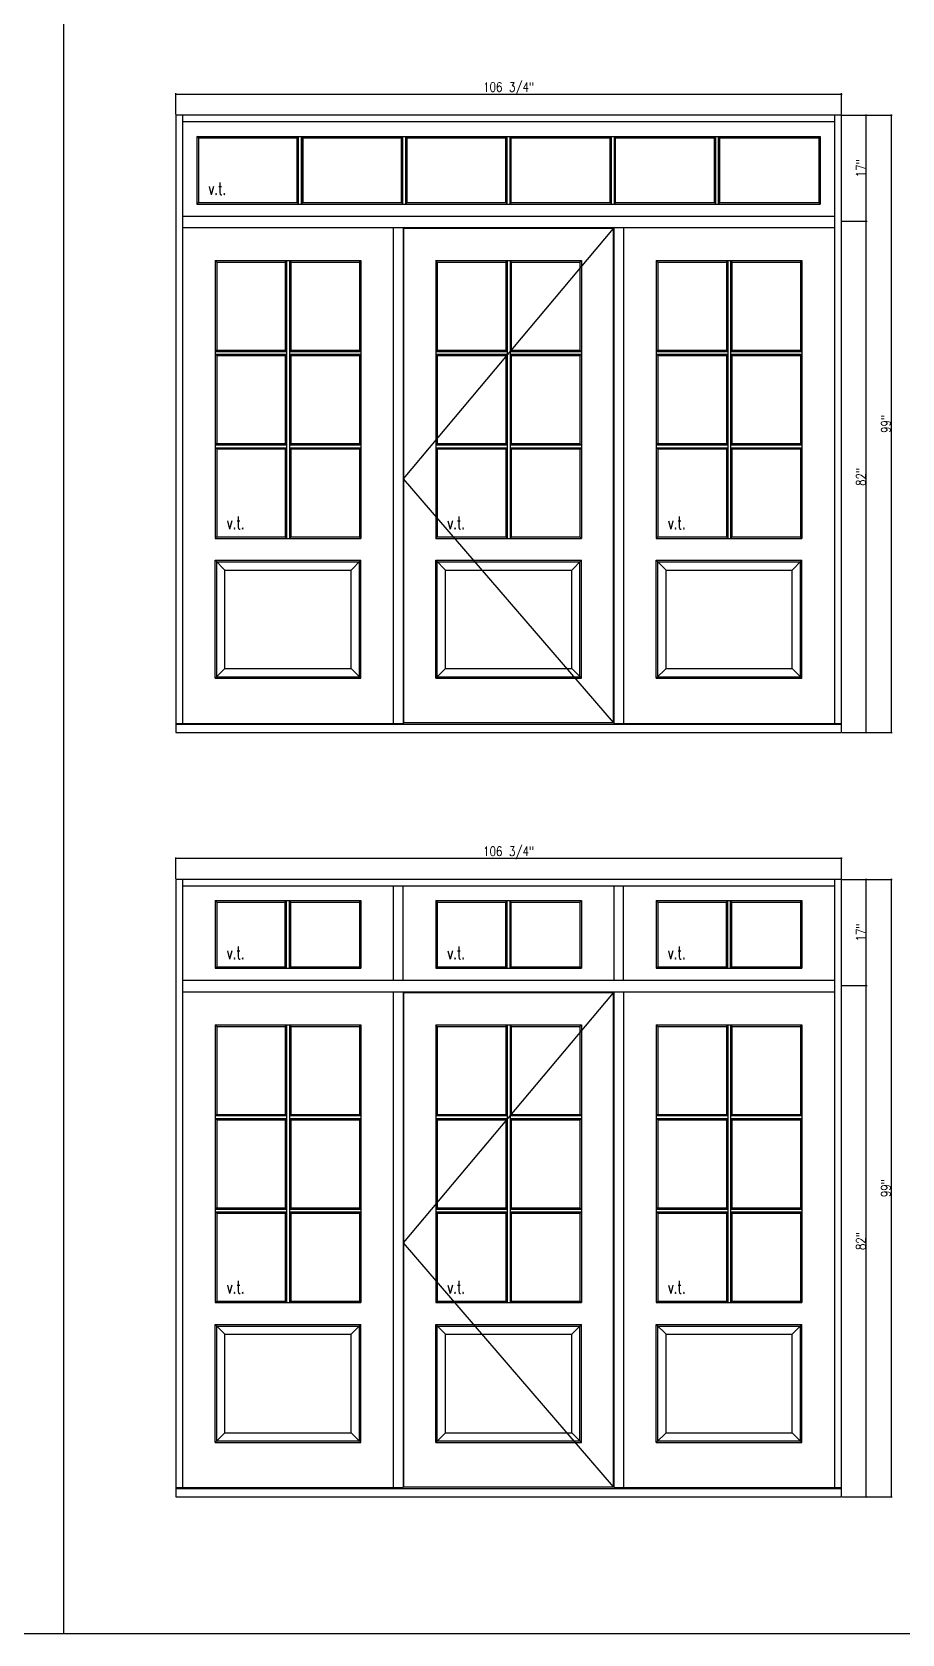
# Model space of a CAD drawing. Header units: inches. Extents: x 1985 to 11287, y 379 to 4336.
# Drawn here: x 8916.9 to 9056.4, y 3811.8 to 4068.7 of the extents above; entities that cross this region are included whole.
import ezdxf

# ---------------------------------------------------------------- set-up
doc = ezdxf.new("R2010")
doc.units = ezdxf.units.IN
doc.header["$MEASUREMENT"] = 0
doc.layers.get('0').update_dxf_attribs({"linetype": 'CONTINUOUS'})
doc.layers.get('Defpoints').update_dxf_attribs({"linetype": 'CONTINUOUS'})
for name, color, linetype in [('COTE1-1 99', 7, 'CONTINUOUS'), ('elevation 99', 7, 'CONTINUOUS'), ('opening side 99', 1, 'CONTINUOUS'), ('separation 99', 3, 'CONTINUOUS')]:
    doc.layers.add(name, color=color, linetype=linetype)
doc.styles.get("Standard").update_dxf_attribs({"font": 'txt.shx', "width": 0.8})
doc.dimstyles.new('Elevation', dxfattribs={"dimscale": 2, "dimtxt": 0.75, "dimasz": 0.0625, "dimexe": 0.0625, "dimexo": 0.0625, "dimgap": 0.0625, "dimtad": 1, "dimdec": 5, "dimzin": 0, "dimdsep": 46, "dimlunit": 5, "dimtxsty": 'Standard', "dimblk1": 'OBLIQUE', "dimblk2": 'OBLIQUE', "dimsah": 1, "dimcen": 2, "dimdle": 0.0625, "dimclrd": 1, "dimclre": 1, "dimadec": 1, "dimazin": 0, "dimtfac": 0.375, "dimtdec": 5, "dimtmove": 0, "dimatfit": 3, "dimldrblk": 'OBLIQUE', "dimfxl": 1, "dimfrac": 2, "dimtolj": 1, "dimtzin": 0, "dimarcsym": 0})

# ---------------------------------------------------------------- blocks, each defined once
blk = doc.blocks.new('_OBLIQUE')
at = {"color": 0, "linetype": 'ByBlock'}
blk.add_line((-0.5, -0.5), (0.5, 0.5), dxfattribs=at)
blk = doc.blocks.new('*D367')
at = {"layer": 'COTE1-1 99', "color": 1, "lineweight": -2, "transparency": 16777216}
for p, q in [((8939.83, 4058.8), (9046.83, 4058.8)), ((8939.96, 4055.52), (8939.96, 4058.92)), ((9046.71, 4055.52), (9046.71, 4058.92))]:
    blk.add_line(p, q, dxfattribs=at)
at = {"layer": 'Defpoints', "color": 0, "transparency": 16777216}
for p in [(9046.71, 4058.8), (8939.96, 4055.39), (9046.71, 4055.39)]:
    blk.add_point(p, dxfattribs=at)
at = {"layer": 'COTE1-1 99', "color": 1, "lineweight": -2, "transparency": 16777216, "xscale": 0.125, "yscale": 0.125, "zscale": 0.125, "rotation": 180}
blk.add_blockref('_OBLIQUE', (8939.96, 4058.8), dxfattribs=at)
at = {"layer": 'COTE1-1 99', "color": 1, "lineweight": -2, "transparency": 16777216, "xscale": 0.125, "yscale": 0.125, "zscale": 0.125}
blk.add_blockref('_OBLIQUE', (9046.71, 4058.8), dxfattribs=at)
at = {"layer": 'COTE1-1 99', "color": 0, "transparency": 16777216, "insert": (8993.33, 4059.67), "char_height": 1.5, "attachment_point": 5}
blk.add_mtext('\\A1;106 3/4"', dxfattribs=at)
blk = doc.blocks.new('*D368')
at = {"layer": 'COTE1-1 99', "color": 1, "lineweight": -2, "transparency": 16777216}
for p, q in [((9046.83, 4055.39), (9050.83, 4055.39)), ((9050.71, 4038.27), (9050.71, 4055.52)), ((9046.83, 4038.39), (9050.83, 4038.39))]:
    blk.add_line(p, q, dxfattribs=at)
at = {"layer": 'Defpoints', "color": 0, "transparency": 16777216}
for p in [(9046.71, 4055.39), (9050.71, 4055.39), (9046.71, 4038.39)]:
    blk.add_point(p, dxfattribs=at)
at = {"layer": 'COTE1-1 99', "color": 1, "lineweight": -2, "transparency": 16777216, "xscale": 0.125, "yscale": 0.125, "zscale": 0.125}
for p, rotation in [((9050.71, 4055.39), 90), ((9050.71, 4038.39), 270)]:
    blk.add_blockref('_OBLIQUE', p, dxfattribs=dict(at, rotation=rotation))
at = {"layer": 'COTE1-1 99', "color": 0, "transparency": 16777216, "insert": (9049.83, 4046.89), "char_height": 1.5, "attachment_point": 5, "rotation": 90}
blk.add_mtext('\\A1;17"', dxfattribs=at)
blk = doc.blocks.new('*D369')
at = {"layer": 'COTE1-1 99', "color": 1, "lineweight": -2, "transparency": 16777216}
for p, q in [((9046.83, 4038.39), (9050.83, 4038.39)), ((9050.71, 3956.27), (9050.71, 4038.52)), ((9046.83, 3956.39), (9050.83, 3956.39))]:
    blk.add_line(p, q, dxfattribs=at)
at = {"layer": 'Defpoints', "color": 0, "transparency": 16777216}
for p in [(9046.71, 4038.39), (9050.71, 4038.39), (9046.71, 3956.39)]:
    blk.add_point(p, dxfattribs=at)
at = {"layer": 'COTE1-1 99', "color": 1, "lineweight": -2, "transparency": 16777216, "xscale": 0.125, "yscale": 0.125, "zscale": 0.125}
for p, rotation in [((9050.71, 4038.39), 90), ((9050.71, 3956.39), 270)]:
    blk.add_blockref('_OBLIQUE', p, dxfattribs=dict(at, rotation=rotation))
at = {"layer": 'COTE1-1 99', "color": 0, "transparency": 16777216, "insert": (9049.83, 3997.39), "char_height": 1.5, "attachment_point": 5, "rotation": 90}
blk.add_mtext('\\A1;82"', dxfattribs=at)
blk = doc.blocks.new('*D370')
at = {"layer": 'COTE1-1 99', "color": 1, "lineweight": -2, "transparency": 16777216}
for p, q in [((9046.83, 4055.39), (9054.85, 4055.39)), ((9054.73, 3956.27), (9054.73, 4055.52)), ((9046.83, 3956.39), (9054.85, 3956.39))]:
    blk.add_line(p, q, dxfattribs=at)
at = {"layer": 'Defpoints', "color": 0, "transparency": 16777216}
for p in [(9046.71, 4055.39), (9054.73, 4055.39), (9046.71, 3956.39)]:
    blk.add_point(p, dxfattribs=at)
at = {"layer": 'COTE1-1 99', "color": 1, "lineweight": -2, "transparency": 16777216, "xscale": 0.125, "yscale": 0.125, "zscale": 0.125}
for p, rotation in [((9054.73, 4055.39), 90), ((9054.73, 3956.39), 270)]:
    blk.add_blockref('_OBLIQUE', p, dxfattribs=dict(at, rotation=rotation))
at = {"layer": 'COTE1-1 99', "color": 0, "transparency": 16777216, "insert": (9053.85, 4005.89), "char_height": 1.5, "attachment_point": 5, "rotation": 90}
blk.add_mtext('\\A1;99"', dxfattribs=at)
blk = doc.blocks.new('*D447')
at = {"layer": 'COTE1-1 99', "color": 1, "lineweight": -2, "transparency": 16777216}
for p, q in [((8939.83, 3936.23), (9046.83, 3936.23)), ((8939.96, 3932.95), (8939.96, 3936.35)), ((9046.71, 3932.95), (9046.71, 3936.35))]:
    blk.add_line(p, q, dxfattribs=at)
at = {"layer": 'Defpoints', "color": 0, "transparency": 16777216}
for p in [(9046.71, 3936.23), (8939.96, 3932.82), (9046.71, 3932.82)]:
    blk.add_point(p, dxfattribs=at)
at = {"layer": 'COTE1-1 99', "color": 1, "lineweight": -2, "transparency": 16777216, "xscale": 0.125, "yscale": 0.125, "zscale": 0.125, "rotation": 180}
blk.add_blockref('_OBLIQUE', (8939.96, 3936.23), dxfattribs=at)
at = {"layer": 'COTE1-1 99', "color": 1, "lineweight": -2, "transparency": 16777216, "xscale": 0.125, "yscale": 0.125, "zscale": 0.125}
blk.add_blockref('_OBLIQUE', (9046.71, 3936.23), dxfattribs=at)
at = {"layer": 'COTE1-1 99', "color": 0, "transparency": 16777216, "insert": (8993.33, 3937.1), "char_height": 1.5, "attachment_point": 5}
blk.add_mtext('\\A1;106 3/4"', dxfattribs=at)
blk = doc.blocks.new('*D448')
at = {"layer": 'COTE1-1 99', "color": 1, "lineweight": -2, "transparency": 16777216}
for p, q in [((9046.83, 3932.82), (9050.83, 3932.82)), ((9050.71, 3915.7), (9050.71, 3932.95)), ((9046.83, 3915.82), (9050.83, 3915.82))]:
    blk.add_line(p, q, dxfattribs=at)
at = {"layer": 'Defpoints', "color": 0, "transparency": 16777216}
for p in [(9046.71, 3932.82), (9050.71, 3932.82), (9046.71, 3915.82)]:
    blk.add_point(p, dxfattribs=at)
at = {"layer": 'COTE1-1 99', "color": 1, "lineweight": -2, "transparency": 16777216, "xscale": 0.125, "yscale": 0.125, "zscale": 0.125}
for p, rotation in [((9050.71, 3932.82), 90), ((9050.71, 3915.82), 270)]:
    blk.add_blockref('_OBLIQUE', p, dxfattribs=dict(at, rotation=rotation))
at = {"layer": 'COTE1-1 99', "color": 0, "transparency": 16777216, "insert": (9049.83, 3924.32), "char_height": 1.5, "attachment_point": 5, "rotation": 90}
blk.add_mtext('\\A1;17"', dxfattribs=at)
blk = doc.blocks.new('*D449')
at = {"layer": 'COTE1-1 99', "color": 1, "lineweight": -2, "transparency": 16777216}
for p, q in [((9046.83, 3915.82), (9050.83, 3915.82)), ((9050.71, 3833.7), (9050.71, 3915.95)), ((9046.83, 3833.82), (9050.83, 3833.82))]:
    blk.add_line(p, q, dxfattribs=at)
at = {"layer": 'Defpoints', "color": 0, "transparency": 16777216}
for p in [(9046.71, 3915.82), (9050.71, 3915.82), (9046.71, 3833.82)]:
    blk.add_point(p, dxfattribs=at)
at = {"layer": 'COTE1-1 99', "color": 1, "lineweight": -2, "transparency": 16777216, "xscale": 0.125, "yscale": 0.125, "zscale": 0.125}
for p, rotation in [((9050.71, 3915.82), 90), ((9050.71, 3833.82), 270)]:
    blk.add_blockref('_OBLIQUE', p, dxfattribs=dict(at, rotation=rotation))
at = {"layer": 'COTE1-1 99', "color": 0, "transparency": 16777216, "insert": (9049.83, 3874.82), "char_height": 1.5, "attachment_point": 5, "rotation": 90}
blk.add_mtext('\\A1;82"', dxfattribs=at)
blk = doc.blocks.new('*D450')
at = {"layer": 'COTE1-1 99', "color": 1, "lineweight": -2, "transparency": 16777216}
for p, q in [((9046.83, 3932.82), (9054.85, 3932.82)), ((9054.73, 3833.7), (9054.73, 3932.95)), ((9046.83, 3833.82), (9054.85, 3833.82))]:
    blk.add_line(p, q, dxfattribs=at)
at = {"layer": 'Defpoints', "color": 0, "transparency": 16777216}
for p in [(9046.71, 3932.82), (9054.73, 3932.82), (9046.71, 3833.82)]:
    blk.add_point(p, dxfattribs=at)
at = {"layer": 'COTE1-1 99', "color": 1, "lineweight": -2, "transparency": 16777216, "xscale": 0.125, "yscale": 0.125, "zscale": 0.125}
for p, rotation in [((9054.73, 3932.82), 90), ((9054.73, 3833.82), 270)]:
    blk.add_blockref('_OBLIQUE', p, dxfattribs=dict(at, rotation=rotation))
at = {"layer": 'COTE1-1 99', "color": 0, "transparency": 16777216, "insert": (9053.85, 3883.32), "char_height": 1.5, "attachment_point": 5, "rotation": 90}
blk.add_mtext('\\A1;99"', dxfattribs=at)

msp = doc.modelspace()

# ---------------------------------------------------------------- linework, layer by layer
at = {"layer": 'elevation 99'}
for p, q in [((8939.955807, 4055.391934), (8939.955807, 3956.391934)), ((9046.705807, 4055.391934), (8939.955807, 4055.391934)), ((8941.018307, 4055.391934), (8941.018307, 3957.851463)), ((9045.643307, 4054.329434), (8941.018307, 4054.329434)), ((9045.643307, 3957.851463), (9045.643307, 4055.391934)), ((9046.705807, 3956.391934), (9046.705807, 4055.391934)), ((8943.580574, 4051.766912), (8943.339503, 4052.007983)), ((8943.339503, 4052.007983), (8960.105566, 4052.007983)), ((8943.339503, 4052.007983), (8943.339503, 4041.150858)), ((8943.580574, 4051.766912), (8953.986957, 4051.766912)), ((8943.580574, 4051.766912), (8943.580574, 4041.391929)), ((8953.986957, 4051.766912), (8959.434766, 4051.766912)), ((8959.434766, 4051.766912), (8959.638966, 4052.007983)), ((8959.434766, 4041.391929), (8959.434766, 4051.766912)), ((8959.638966, 4041.150858), (8959.638966, 4052.007983)), ((8960.068694, 4052.007983), (8971.08222, 4052.007983)), ((8960.105566, 4052.007983), (8960.309766, 4051.766912)), ((8960.105566, 4041.150858), (8960.105566, 4052.007983)), ((8960.309766, 4051.766912), (8960.309766, 4041.391929)), ((8960.309766, 4051.766912), (8970.841149, 4051.766912)), ((8960.309766, 4041.391929), (8960.309766, 4051.766912)), ((8970.841149, 4051.766912), (8976.164057, 4051.766912)), ((8971.08222, 4052.007983), (9015.079194, 4052.007983)), ((8976.164057, 4051.766912), (8976.368257, 4052.007983)), ((8976.164057, 4041.391929), (8976.164057, 4051.766912)), ((8976.368257, 4041.150858), (8976.368257, 4052.007983)), ((8976.834857, 4041.150858), (8976.834857, 4052.007983)), ((8976.834857, 4052.007983), (8977.039057, 4051.766912)), ((8977.039057, 4041.391929), (8977.039057, 4051.766912)), ((8977.039057, 4051.766912), (8992.893207, 4051.766912)), ((8992.893207, 4051.766912), (8993.097407, 4052.007983)), ((8992.893207, 4041.391929), (8992.893207, 4051.766912)), ((8993.097407, 4041.150858), (8993.097407, 4052.007983)), ((8993.768207, 4051.766912), (8993.564007, 4052.007983)), ((8993.564007, 4041.150858), (8993.564007, 4052.007983)), ((8993.768207, 4051.766912), (9009.622357, 4051.766912)), ((8993.768207, 4041.391929), (8993.768207, 4051.766912)), ((9009.622357, 4051.766912), (9009.826557, 4052.007983)), ((9009.622357, 4041.391929), (9009.622357, 4051.766912)), ((9009.826557, 4041.150858), (9009.826557, 4052.007983)), ((9010.293157, 4041.150858), (9010.293157, 4052.007983)), ((9010.497357, 4051.766912), (9010.293157, 4052.007983)), ((9010.497357, 4041.391929), (9010.497357, 4051.766912)), ((9010.497357, 4051.766912), (9015.320266, 4051.766912)), ((9015.079194, 4052.007983), (9026.59272, 4052.007983)), ((9015.320266, 4051.766912), (9026.351649, 4051.766912)), ((9026.351649, 4051.766912), (9026.555849, 4052.007983)), ((9026.351649, 4051.766912), (9026.351649, 4041.391929)), ((9026.351649, 4041.391929), (9026.351649, 4051.766912)), ((9026.555849, 4041.150858), (9026.555849, 4052.007983)), ((9026.59272, 4052.007983), (9043.321912, 4052.007983)), ((9027.226649, 4051.766912), (9027.022449, 4052.007983)), ((9027.022449, 4041.150858), (9027.022449, 4052.007983)), ((9027.226649, 4051.766912), (9031.716157, 4051.766912)), ((9027.226649, 4041.391929), (9027.226649, 4051.766912)), ((9031.716157, 4051.766912), (9043.080841, 4051.766912)), ((9043.080841, 4051.766912), (9043.321912, 4052.007983)), ((9043.080841, 4051.766912), (9043.080841, 4041.391929)), ((9043.321912, 4052.007983), (9043.321912, 4041.150858)), ((8941.018307, 4039.226471), (9045.643307, 4039.226471)), ((8943.580574, 4041.391929), (8943.339503, 4041.150858)), ((8943.339503, 4041.150858), (8960.105566, 4041.150858)), ((8943.580574, 4041.391929), (8953.986957, 4041.391929)), ((8953.986957, 4041.391929), (8959.434766, 4041.391929)), ((8959.434766, 4041.391929), (8959.638966, 4041.150858)), ((8960.068694, 4041.150858), (8971.08222, 4041.150858)), ((8960.105566, 4041.150858), (8960.309766, 4041.391929)), ((8960.309766, 4041.391929), (8970.841149, 4041.391929)), ((8970.841149, 4041.391929), (8976.164057, 4041.391929)), ((8971.08222, 4041.150858), (9015.079194, 4041.150858)), ((8976.164057, 4041.391929), (8976.368257, 4041.150858)), ((8976.834857, 4041.150858), (8977.039057, 4041.391929)), ((8977.039057, 4041.391929), (8992.893207, 4041.391929)), ((8992.893207, 4041.391929), (8993.097407, 4041.150858)), ((8993.564007, 4041.150858), (8993.768207, 4041.391929)), ((8993.768207, 4041.391929), (9009.622357, 4041.391929)), ((9009.622357, 4041.391929), (9009.826557, 4041.150858)), ((9010.293157, 4041.150858), (9010.497357, 4041.391929)), ((9010.497357, 4041.391929), (9015.320266, 4041.391929)), ((9015.079194, 4041.150858), (9026.59272, 4041.150858)), ((9015.320266, 4041.391929), (9026.351649, 4041.391929)), ((9026.351649, 4041.391929), (9026.555849, 4041.150858)), ((9026.59272, 4041.150858), (9043.321912, 4041.150858)), ((9027.022449, 4041.150858), (9027.226649, 4041.391929)), ((9027.226649, 4041.391929), (9031.716157, 4041.391929)), ((9031.716157, 4041.391929), (9043.080841, 4041.391929)), ((9043.080841, 4041.391929), (9043.321912, 4041.150858)), ((8976.393307, 4037.329434), (8941.018307, 4037.329434)), ((8974.893307, 3957.851463), (8974.893307, 4037.329434)), ((9010.268307, 4037.329434), (8976.393307, 4037.329434)), ((8976.393307, 4037.329434), (8976.393307, 3957.851463)), ((8976.487057, 4037.235684), (8976.487057, 3957.982405)), ((9010.174557, 4037.235684), (8976.487057, 4037.235684)), ((9010.174557, 3957.982405), (9010.174557, 4037.235684)), ((9010.268307, 3957.851463), (9010.268307, 4037.329434)), ((9045.643307, 4037.329434), (9010.268307, 4037.329434)), ((9011.768307, 4037.329434), (9011.768307, 3957.851463)), ((8946.277221, 4032.097257), (8946.277221, 3987.530262)), ((8946.277221, 4032.097257), (8969.634394, 4032.097257)), ((8946.518292, 4031.829385), (8946.277221, 4032.097257)), ((8946.518292, 4031.829385), (8946.518292, 4017.725885)), ((8946.518292, 4031.829385), (8957.518307, 4031.829385)), ((8957.518307, 4031.829385), (8957.722507, 4032.097257)), ((8957.518307, 4031.829385), (8957.518307, 4017.725885)), ((8957.722507, 4032.097257), (8957.722507, 3987.530262)), ((8958.189107, 4032.097257), (8958.189107, 3987.530262)), ((8958.189107, 4032.097257), (8958.393307, 4031.829385)), ((8958.393307, 4031.829385), (8958.393307, 4017.725885)), ((8958.393307, 4031.829385), (8969.393322, 4031.829385)), ((8969.393322, 4031.829385), (8969.634394, 4032.097257)), ((8969.393322, 4031.829385), (8969.393322, 4017.725885)), ((8969.634394, 4032.097257), (8969.634394, 3987.530262)), ((8981.893292, 4031.829385), (8981.652221, 4032.097257)), ((8981.652221, 4032.097257), (9005.009394, 4032.097257)), ((8981.652221, 4032.097257), (8981.652221, 3987.530262)), ((8981.893292, 4031.829385), (8992.893307, 4031.829385)), ((8981.893292, 4031.829385), (8981.893292, 4017.725885)), ((8992.893307, 4031.829385), (8993.097507, 4032.097257)), ((8992.893307, 4031.829385), (8992.893307, 4017.725885)), ((8993.097507, 4032.097257), (8993.097507, 3987.530262)), ((8993.564107, 4032.097257), (8993.768307, 4031.829385)), ((8993.564107, 4032.097257), (8993.564107, 3987.530262)), ((8993.768307, 4031.829385), (9004.768322, 4031.829385)), ((8993.768307, 4031.829385), (8993.768307, 4017.725885)), ((9004.768322, 4031.829385), (9005.009394, 4032.097257)), ((9004.768322, 4031.829385), (9004.768322, 4017.725885)), ((9005.009394, 4032.097257), (9005.009394, 3987.530262)), ((9017.268292, 4031.829385), (9017.027221, 4032.097257)), ((9017.027221, 4032.097257), (9040.384394, 4032.097257)), ((9017.027221, 4032.097257), (9017.027221, 3987.530262)), ((9017.268292, 4031.829385), (9028.268307, 4031.829385)), ((9017.268292, 4031.829385), (9017.268292, 4017.725885)), ((9028.268307, 4031.829385), (9028.472507, 4032.097257)), ((9028.268307, 4031.829385), (9028.268307, 4017.725885)), ((9028.472507, 4032.097257), (9028.472507, 3987.530262)), ((9028.939107, 4032.097257), (9029.143307, 4031.829385)), ((9028.939107, 4032.097257), (9028.939107, 3987.530262)), ((9029.143307, 4031.829385), (9040.143322, 4031.829385)), ((9029.143307, 4031.829385), (9029.143307, 4017.725885)), ((9040.143322, 4031.829385), (9040.384394, 4032.097257)), ((9040.143322, 4031.829385), (9040.143322, 4017.725885)), ((9040.384394, 4032.097257), (9040.384394, 3987.530262)), ((8946.518292, 4017.725885), (8946.277221, 4017.521685)), ((8946.277221, 4017.521685), (8957.722507, 4017.521685)), ((8946.277221, 4017.055085), (8957.722507, 4017.055085)), ((8946.518292, 4016.850885), (8946.277221, 4017.055085)), ((8946.518292, 4017.725885), (8957.518307, 4017.725885)), ((8946.518292, 4016.850885), (8957.518307, 4016.850885)), ((8946.518292, 4016.850885), (8946.518292, 4002.747385)), ((8957.518307, 4017.725885), (8957.722507, 4017.521685)), ((8957.518307, 4016.850885), (8957.722507, 4017.055085)), ((8957.518307, 4016.850885), (8957.518307, 4002.747385)), ((8958.393307, 4017.725885), (8958.189107, 4017.521685)), ((8958.189107, 4017.521685), (8969.634394, 4017.521685)), ((8958.393307, 4016.850885), (8958.189107, 4017.055085)), ((8958.189107, 4017.055085), (8969.634394, 4017.055085)), ((8958.393307, 4017.725885), (8969.393322, 4017.725885)), ((8958.393307, 4016.850885), (8969.393322, 4016.850885)), ((8958.393307, 4016.850885), (8958.393307, 4002.747385)), ((8969.393322, 4017.725885), (8969.634394, 4017.521685)), ((8969.393322, 4016.850885), (8969.634394, 4017.055085)), ((8969.393322, 4016.850885), (8969.393322, 4002.747385)), ((8981.893292, 4017.725885), (8981.652221, 4017.521685)), ((8981.652221, 4017.521685), (8993.097507, 4017.521685)), ((8981.893292, 4016.850885), (8981.652221, 4017.055085)), ((8981.652221, 4017.055085), (8993.097507, 4017.055085)), ((8981.893292, 4017.725885), (8992.893307, 4017.725885)), ((8981.893292, 4016.850885), (8981.893292, 4002.747385)), ((8981.893292, 4016.850885), (8992.893307, 4016.850885)), ((8992.893307, 4017.725885), (8993.097507, 4017.521685)), ((8992.893307, 4016.850885), (8993.097507, 4017.055085)), ((8992.893307, 4016.850885), (8992.893307, 4002.747385)), ((8993.768307, 4017.725885), (8993.564107, 4017.521685)), ((8993.564107, 4017.521685), (9005.009394, 4017.521685)), ((8993.564107, 4017.055085), (9005.009394, 4017.055085)), ((8993.768307, 4016.850885), (8993.564107, 4017.055085)), ((8993.768307, 4017.725885), (9004.768322, 4017.725885)), ((8993.768307, 4016.850885), (8993.768307, 4002.747385)), ((8993.768307, 4016.850885), (9004.768322, 4016.850885)), ((9004.768322, 4017.725885), (9005.009394, 4017.521685)), ((9004.768322, 4016.850885), (9005.009394, 4017.055085)), ((9004.768322, 4016.850885), (9004.768322, 4002.747385)), ((9017.268292, 4017.725885), (9017.027221, 4017.521685)), ((9017.027221, 4017.521685), (9028.472507, 4017.521685)), ((9017.268292, 4016.850885), (9017.027221, 4017.055085)), ((9017.027221, 4017.055085), (9028.472507, 4017.055085)), ((9017.268292, 4017.725885), (9028.268307, 4017.725885)), ((9017.268292, 4016.850885), (9017.268292, 4002.747385)), ((9017.268292, 4016.850885), (9028.268307, 4016.850885)), ((9028.268307, 4017.725885), (9028.472507, 4017.521685)), ((9028.268307, 4016.850885), (9028.472507, 4017.055085)), ((9028.268307, 4016.850885), (9028.268307, 4002.747385)), ((9029.143307, 4017.725885), (9028.939107, 4017.521685)), ((9028.939107, 4017.521685), (9040.384394, 4017.521685)), ((9028.939107, 4017.055085), (9040.384394, 4017.055085)), ((9029.143307, 4016.850885), (9028.939107, 4017.055085)), ((9029.143307, 4017.725885), (9040.143322, 4017.725885)), ((9029.143307, 4016.850885), (9029.143307, 4002.747385)), ((9029.143307, 4016.850885), (9040.143322, 4016.850885)), ((9040.143322, 4017.725885), (9040.384394, 4017.521685)), ((9040.143322, 4016.850885), (9040.384394, 4017.055085)), ((9040.143322, 4016.850885), (9040.143322, 4002.747385)), ((8946.518292, 4002.747385), (8946.277221, 4002.543185)), ((8946.277221, 4002.543185), (8957.722507, 4002.543185)), ((8946.277221, 4002.081034), (8957.722507, 4002.081034)), ((8946.518292, 4002.747385), (8957.518307, 4002.747385)), ((8946.518292, 4001.876834), (8957.518307, 4001.876834)), ((8946.518292, 4001.876834), (8946.518292, 3987.771334)), ((8957.518307, 4001.876834), (8957.518307, 3987.771334)), ((8958.189107, 4002.543185), (8969.634394, 4002.543185)), ((8958.189107, 4002.081034), (8969.634394, 4002.081034)), ((8958.393307, 4002.747385), (8969.393322, 4002.747385)), ((8958.393307, 4001.876834), (8958.393307, 3987.771334)), ((8958.393307, 4001.876834), (8969.393322, 4001.876834)), ((8969.393322, 4002.747385), (8969.634394, 4002.543185)), ((8969.393322, 4001.876834), (8969.634394, 4002.081034)), ((8969.393322, 4001.876834), (8969.393322, 3987.771334)), ((8981.893292, 4002.747385), (8981.652221, 4002.543185)), ((8981.652221, 4002.543185), (8993.097507, 4002.543185)), ((8981.652221, 4002.081034), (8993.097507, 4002.081034)), ((8981.893292, 4002.747385), (8992.893307, 4002.747385)), ((8981.893292, 4001.876834), (8981.893292, 3987.771334)), ((8981.893292, 4001.876834), (8992.893307, 4001.876834)), ((8992.893307, 4001.876834), (8992.893307, 3987.771334)), ((8993.564107, 4002.543185), (9005.009394, 4002.543185)), ((8993.564107, 4002.081034), (9005.009394, 4002.081034)), ((8993.768307, 4002.747385), (9004.768322, 4002.747385)), ((8993.768307, 4001.876834), (9004.768322, 4001.876834)), ((8993.768307, 4001.876834), (8993.768307, 3987.771334)), ((9004.768322, 4002.747385), (9005.009394, 4002.543185)), ((9004.768322, 4001.876834), (9005.009394, 4002.081034)), ((9004.768322, 4001.876834), (9004.768322, 3987.771334)), ((9017.268292, 4002.747385), (9017.027221, 4002.543185)), ((9017.027221, 4002.543185), (9028.472507, 4002.543185)), ((9017.027221, 4002.081034), (9028.472507, 4002.081034)), ((9017.268292, 4002.747385), (9028.268307, 4002.747385)), ((9017.268292, 4001.876834), (9017.268292, 3987.771334)), ((9017.268292, 4001.876834), (9028.268307, 4001.876834)), ((9028.268307, 4001.876834), (9028.268307, 3987.771334)), ((9028.939107, 4002.543185), (9040.384394, 4002.543185)), ((9028.939107, 4002.081034), (9040.384394, 4002.081034)), ((9029.143307, 4002.747385), (9040.143322, 4002.747385)), ((9029.143307, 4001.876834), (9040.143322, 4001.876834)), ((9029.143307, 4001.876834), (9029.143307, 3987.771334)), ((9040.143322, 4002.747385), (9040.384394, 4002.543185)), ((9040.143322, 4001.876834), (9040.384394, 4002.081034)), ((9040.143322, 4001.876834), (9040.143322, 3987.771334)), ((8946.277221, 3987.530262), (8946.518292, 3987.771334)), ((8946.277221, 3987.530262), (8969.634394, 3987.530262)), ((8946.518292, 3987.771334), (8957.518307, 3987.771334)), ((8957.518307, 3987.771334), (8957.722507, 3987.530262)), ((8958.393307, 3987.771334), (8958.189107, 3987.530262)), ((8958.393307, 3987.771334), (8969.393322, 3987.771334)), ((8969.634394, 3987.530262), (8969.393322, 3987.771334)), ((8981.652221, 3987.530262), (8981.893292, 3987.771334)), ((8981.652221, 3987.530262), (9005.009394, 3987.530262)), ((8981.893292, 3987.771334), (8992.893307, 3987.771334)), ((8992.893307, 3987.771334), (8993.097507, 3987.530262)), ((8993.768307, 3987.771334), (8993.564107, 3987.530262)), ((8993.768307, 3987.771334), (9004.768322, 3987.771334)), ((9005.009394, 3987.530262), (9004.768322, 3987.771334)), ((9017.027221, 3987.530262), (9017.268292, 3987.771334)), ((9017.027221, 3987.530262), (9040.384394, 3987.530262)), ((9017.268292, 3987.771334), (9028.268307, 3987.771334)), ((9028.268307, 3987.771334), (9028.472507, 3987.530262)), ((9029.143307, 3987.771334), (9028.939107, 3987.530262)), ((9029.143307, 3987.771334), (9040.143322, 3987.771334)), ((9040.384394, 3987.530262), (9040.143322, 3987.771334)), ((8947.830733, 3982.458784), (8946.277162, 3984.012405)), ((8946.277162, 3965.110348), (8946.277162, 3984.012405)), ((8946.277162, 3984.012405), (8969.634438, 3984.012405)), ((8946.518233, 3965.351419), (8946.518233, 3983.771284)), ((8946.518233, 3983.771284), (8969.393366, 3983.771284)), ((8947.830733, 3966.663919), (8947.830733, 3982.458784)), ((8947.830733, 3982.458784), (8968.080866, 3982.458784)), ((8969.634438, 3984.012405), (8968.080866, 3982.458784)), ((8968.080866, 3966.663919), (8968.080866, 3982.458784)), ((8969.393366, 3965.351419), (8969.393366, 3983.771284)), ((8969.634438, 3965.110348), (8969.634438, 3984.012405)), ((8981.652162, 3984.012405), (9005.009438, 3984.012405)), ((8981.652162, 3965.110348), (8981.652162, 3984.012405)), ((8983.205733, 3982.458784), (8981.652162, 3984.012405)), ((8981.893233, 3983.771284), (9004.768366, 3983.771284)), ((8981.893233, 3965.351419), (8981.893233, 3983.771284)), ((8983.205733, 3982.458784), (9003.455866, 3982.458784)), ((8983.205733, 3966.663919), (8983.205733, 3982.458784)), ((9005.009438, 3984.012405), (9003.455866, 3982.458784)), ((9003.455866, 3966.663919), (9003.455866, 3982.458784)), ((9004.768366, 3965.351419), (9004.768366, 3983.771284)), ((9005.009438, 3965.110348), (9005.009438, 3984.012405)), ((9017.027162, 3984.012405), (9040.384438, 3984.012405)), ((9017.027162, 3965.110348), (9017.027162, 3984.012405)), ((9018.580733, 3982.458784), (9017.027162, 3984.012405)), ((9017.268233, 3983.771284), (9040.143366, 3983.771284)), ((9017.268233, 3965.351419), (9017.268233, 3983.771284)), ((9018.580733, 3982.458784), (9038.830866, 3982.458784)), ((9018.580733, 3966.663919), (9018.580733, 3982.458784)), ((9040.384438, 3984.012405), (9038.830866, 3982.458784)), ((9038.830866, 3966.663919), (9038.830866, 3982.458784)), ((9040.143366, 3965.351419), (9040.143366, 3983.771284)), ((9040.384438, 3965.110348), (9040.384438, 3984.012405)), ((8946.277162, 3965.110348), (8947.830733, 3966.663919)), ((8946.277162, 3965.110348), (8969.634438, 3965.110348)), ((8946.518233, 3965.351419), (8969.393366, 3965.351419)), ((8947.830733, 3966.663919), (8968.080866, 3966.663919)), ((8969.634438, 3965.110348), (8968.080866, 3966.663919)), ((8981.652162, 3965.110348), (8983.205733, 3966.663919)), ((8981.652162, 3965.110348), (9005.009438, 3965.110348)), ((8981.893233, 3965.351419), (9004.768366, 3965.351419)), ((8983.205733, 3966.663919), (9003.455866, 3966.663919)), ((9005.009438, 3965.110348), (9003.455866, 3966.663919)), ((9017.027162, 3965.110348), (9018.580733, 3966.663919)), ((9017.027162, 3965.110348), (9040.384438, 3965.110348)), ((9017.268233, 3965.351419), (9040.143366, 3965.351419)), ((9018.580733, 3966.663919), (9038.830866, 3966.663919)), ((9040.384438, 3965.110348), (9038.830866, 3966.663919)), ((8939.955807, 3957.851463), (8941.018307, 3957.851463)), ((8939.955807, 3957.735634), (8976.955807, 3957.735634)), ((8941.018307, 3957.851463), (8976.393307, 3957.851463)), ((8974.330807, 3957.735634), (9012.330807, 3957.735634)), ((8976.487057, 3957.982405), (9010.174557, 3957.982405)), ((9009.705807, 3957.735634), (9046.705807, 3957.735634)), ((9010.268307, 3957.851463), (9045.643307, 3957.851463)), ((9045.643307, 3957.851463), (9046.705807, 3957.851463)), ((8939.955807, 3956.391934), (8967.830807, 3956.391934)), ((8939.955807, 3956.391934), (8974.330807, 3956.391934)), ((8939.955807, 3956.391934), (8976.955807, 3956.391934)), ((8939.955807, 3956.391934), (8976.955807, 3956.391934)), ((8939.955807, 3956.391934), (8974.330807, 3956.391934)), ((8939.955807, 3956.391934), (8967.830807, 3956.391934)), ((8939.955807, 3956.391934), (8976.955807, 3956.391934)), ((8939.955807, 3956.391934), (8974.330807, 3956.391934)), ((8939.955807, 3956.391934), (8967.830807, 3956.391934)), ((8974.330807, 3956.391934), (9012.330807, 3956.391934)), ((8974.330807, 3956.391934), (9009.705807, 3956.391934)), ((8974.330807, 3956.391934), (9003.205807, 3956.391934)), ((8974.330807, 3956.391934), (9003.205807, 3956.391934)), ((8974.330807, 3956.391934), (9009.705807, 3956.391934)), ((8974.330807, 3956.391934), (9012.330807, 3956.391934)), ((8974.330807, 3956.391934), (9003.205807, 3956.391934)), ((8974.330807, 3956.391934), (9009.705807, 3956.391934)), ((8974.330807, 3956.391934), (9012.330807, 3956.391934)), ((9009.705807, 3956.391934), (9046.705807, 3956.391934)), ((9009.705807, 3956.391934), (9045.080807, 3956.391934)), ((9009.705807, 3956.391934), (9038.580807, 3956.391934)), ((9009.705807, 3956.391934), (9038.580807, 3956.391934)), ((9009.705807, 3956.391934), (9045.080807, 3956.391934)), ((9009.705807, 3956.391934), (9046.705807, 3956.391934)), ((9009.705807, 3956.391934), (9038.580807, 3956.391934)), ((9009.705807, 3956.391934), (9045.080807, 3956.391934)), ((9009.705807, 3956.391934), (9046.705807, 3956.391934)), ((8939.955807, 3932.821778), (8939.955807, 3833.821778)), ((8976.955807, 3932.821778), (8939.955807, 3932.821778)), ((8941.018307, 3932.821778), (8941.018307, 3835.281307)), ((8976.955807, 3931.759278), (8941.018307, 3931.759278)), ((9012.330807, 3932.821778), (8974.330807, 3932.821778)), ((9012.330807, 3931.759278), (8974.330807, 3931.759278)), ((8974.893307, 3916.656315), (8974.893307, 3931.759278)), ((8976.393307, 3916.656315), (8976.393307, 3931.759278)), ((9046.705807, 3932.821778), (9009.705807, 3932.821778)), ((9045.643307, 3931.759278), (9009.705807, 3931.759278)), ((9010.268307, 3916.656315), (9010.268307, 3931.759278)), ((9011.768307, 3916.656315), (9011.768307, 3931.759278)), ((9045.643307, 3835.281307), (9045.643307, 3932.821778)), ((9046.705807, 3833.821778), (9046.705807, 3932.821778)), ((8946.278121, 3929.437827), (8946.278121, 3918.580702)), ((8946.278121, 3929.437827), (8969.633494, 3929.437827)), ((8946.278121, 3929.437827), (8946.519192, 3929.196756)), ((8946.519192, 3929.196756), (8946.519192, 3918.821773)), ((8946.519192, 3929.196756), (8957.518307, 3929.196756)), ((8957.518307, 3929.196756), (8957.722507, 3929.437827)), ((8957.518307, 3918.821773), (8957.518307, 3929.196756)), ((8957.722507, 3918.580702), (8957.722507, 3929.437827)), ((8958.189107, 3918.580702), (8958.189107, 3929.437827)), ((8958.393307, 3929.196756), (8958.189107, 3929.437827)), ((8958.393307, 3918.821773), (8958.393307, 3929.196756)), ((8958.393307, 3929.196756), (8969.392422, 3929.196756)), ((8969.392422, 3929.196756), (8969.633494, 3929.437827)), ((8969.392422, 3929.196756), (8969.392422, 3918.821773)), ((8969.633494, 3929.437827), (8969.633494, 3918.580702)), ((8981.653121, 3929.437827), (8981.653121, 3918.580702)), ((8981.653121, 3929.437827), (9005.008494, 3929.437827)), ((8981.653121, 3929.437827), (8981.894192, 3929.196756)), ((8981.894192, 3929.196756), (8981.894192, 3918.821773)), ((8981.894192, 3929.196756), (8992.893307, 3929.196756)), ((8992.893307, 3929.196756), (8993.097507, 3929.437827)), ((8992.893307, 3918.821773), (8992.893307, 3929.196756)), ((8993.097507, 3918.580702), (8993.097507, 3929.437827)), ((8993.564107, 3918.580702), (8993.564107, 3929.437827)), ((8993.768307, 3929.196756), (8993.564107, 3929.437827)), ((8993.768307, 3918.821773), (8993.768307, 3929.196756)), ((8993.768307, 3929.196756), (9004.767422, 3929.196756)), ((9004.767422, 3929.196756), (9005.008494, 3929.437827)), ((9004.767422, 3929.196756), (9004.767422, 3918.821773)), ((9005.008494, 3929.437827), (9005.008494, 3918.580702)), ((9017.028121, 3929.437827), (9017.028121, 3918.580702)), ((9017.028121, 3929.437827), (9040.383494, 3929.437827)), ((9017.028121, 3929.437827), (9017.269192, 3929.196756)), ((9017.269192, 3929.196756), (9017.269192, 3918.821773)), ((9017.269192, 3929.196756), (9028.268307, 3929.196756)), ((9028.268307, 3929.196756), (9028.472507, 3929.437827)), ((9028.268307, 3918.821773), (9028.268307, 3929.196756)), ((9028.472507, 3918.580702), (9028.472507, 3929.437827)), ((9028.939107, 3918.580702), (9028.939107, 3929.437827)), ((9029.143307, 3929.196756), (9028.939107, 3929.437827)), ((9029.143307, 3918.821773), (9029.143307, 3929.196756)), ((9029.143307, 3929.196756), (9040.142422, 3929.196756)), ((9040.142422, 3929.196756), (9040.383494, 3929.437827)), ((9040.142422, 3929.196756), (9040.142422, 3918.821773)), ((9040.383494, 3929.437827), (9040.383494, 3918.580702)), ((8946.278121, 3918.580702), (8946.519192, 3918.821773)), ((8946.278121, 3918.580702), (8969.633494, 3918.580702)), ((8946.512715, 3918.821773), (8957.518307, 3918.821773)), ((8957.518307, 3918.821773), (8957.722507, 3918.580702)), ((8958.189107, 3918.580702), (8958.393307, 3918.821773)), ((8958.393307, 3918.821773), (8969.392422, 3918.821773)), ((8969.633494, 3918.580702), (8969.392422, 3918.821773)), ((8981.653121, 3918.580702), (8981.894192, 3918.821773)), ((8981.653121, 3918.580702), (9005.008494, 3918.580702)), ((8981.887715, 3918.821773), (8992.893307, 3918.821773)), ((8992.893307, 3918.821773), (8993.097507, 3918.580702)), ((8993.564107, 3918.580702), (8993.768307, 3918.821773)), ((8993.768307, 3918.821773), (9004.767422, 3918.821773)), ((9005.008494, 3918.580702), (9004.767422, 3918.821773)), ((9017.028121, 3918.580702), (9017.269192, 3918.821773)), ((9017.028121, 3918.580702), (9040.383494, 3918.580702)), ((9017.262715, 3918.821773), (9028.268307, 3918.821773)), ((9028.268307, 3918.821773), (9028.472507, 3918.580702)), ((9028.939107, 3918.580702), (9029.143307, 3918.821773)), ((9029.143307, 3918.821773), (9040.142422, 3918.821773)), ((9040.383494, 3918.580702), (9040.142422, 3918.821773)), ((8941.018307, 3916.656315), (9045.643307, 3916.656315)), ((8976.393307, 3914.759278), (8941.018307, 3914.759278)), ((8974.893307, 3835.281307), (8974.893307, 3914.759278)), ((9010.268307, 3914.759278), (8976.393307, 3914.759278)), ((8976.393307, 3914.759278), (8976.393307, 3835.281307)), ((8976.487057, 3914.665528), (8976.487057, 3835.412249)), ((9010.174557, 3914.665528), (8976.487057, 3914.665528)), ((9010.174557, 3835.412249), (9010.174557, 3914.665528)), ((9010.268307, 3835.281307), (9010.268307, 3914.759278)), ((9045.643307, 3914.759278), (9010.268307, 3914.759278)), ((9011.768307, 3914.759278), (9011.768307, 3835.281307)), ((8946.277221, 3909.527101), (8946.277221, 3864.960106)), ((8946.277221, 3909.527101), (8969.634394, 3909.527101)), ((8946.518292, 3909.259229), (8946.277221, 3909.527101)), ((8946.518292, 3909.259229), (8946.518292, 3895.155729)), ((8946.518292, 3909.259229), (8957.518307, 3909.259229)), ((8957.518307, 3909.259229), (8957.722507, 3909.527101)), ((8957.518307, 3909.259229), (8957.518307, 3895.155729)), ((8957.722507, 3909.527101), (8957.722507, 3864.960106)), ((8958.189107, 3909.527101), (8958.189107, 3864.960106)), ((8958.189107, 3909.527101), (8958.393307, 3909.259229)), ((8958.393307, 3909.259229), (8958.393307, 3895.155729)), ((8958.393307, 3909.259229), (8969.393322, 3909.259229)), ((8969.393322, 3909.259229), (8969.634394, 3909.527101)), ((8969.393322, 3909.259229), (8969.393322, 3895.155729)), ((8969.634394, 3909.527101), (8969.634394, 3864.960106)), ((8981.893292, 3909.259229), (8981.652221, 3909.527101)), ((8981.652221, 3909.527101), (9005.009394, 3909.527101)), ((8981.652221, 3909.527101), (8981.652221, 3864.960106)), ((8981.893292, 3909.259229), (8992.893307, 3909.259229)), ((8981.893292, 3909.259229), (8981.893292, 3895.155729)), ((8992.893307, 3909.259229), (8993.097507, 3909.527101)), ((8992.893307, 3909.259229), (8992.893307, 3895.155729)), ((8993.097507, 3909.527101), (8993.097507, 3864.960106)), ((8993.564107, 3909.527101), (8993.768307, 3909.259229)), ((8993.564107, 3909.527101), (8993.564107, 3864.960106)), ((8993.768307, 3909.259229), (9004.768322, 3909.259229)), ((8993.768307, 3909.259229), (8993.768307, 3895.155729)), ((9004.768322, 3909.259229), (9005.009394, 3909.527101)), ((9004.768322, 3909.259229), (9004.768322, 3895.155729)), ((9005.009394, 3909.527101), (9005.009394, 3864.960106)), ((9017.268292, 3909.259229), (9017.027221, 3909.527101)), ((9017.027221, 3909.527101), (9040.384394, 3909.527101)), ((9017.027221, 3909.527101), (9017.027221, 3864.960106)), ((9017.268292, 3909.259229), (9028.268307, 3909.259229)), ((9017.268292, 3909.259229), (9017.268292, 3895.155729)), ((9028.268307, 3909.259229), (9028.472507, 3909.527101)), ((9028.268307, 3909.259229), (9028.268307, 3895.155729)), ((9028.472507, 3909.527101), (9028.472507, 3864.960106)), ((9028.939107, 3909.527101), (9029.143307, 3909.259229)), ((9028.939107, 3909.527101), (9028.939107, 3864.960106)), ((9029.143307, 3909.259229), (9040.143322, 3909.259229)), ((9029.143307, 3909.259229), (9029.143307, 3895.155729)), ((9040.143322, 3909.259229), (9040.384394, 3909.527101)), ((9040.143322, 3909.259229), (9040.143322, 3895.155729)), ((9040.384394, 3909.527101), (9040.384394, 3864.960106)), ((8946.518292, 3895.155729), (8946.277221, 3894.951529)), ((8946.518292, 3895.155729), (8957.518307, 3895.155729)), ((8957.518307, 3895.155729), (8957.722507, 3894.951529)), ((8958.393307, 3895.155729), (8958.189107, 3894.951529)), ((8958.393307, 3895.155729), (8969.393322, 3895.155729)), ((8969.393322, 3895.155729), (8969.634394, 3894.951529)), ((8981.893292, 3895.155729), (8981.652221, 3894.951529)), ((8981.893292, 3895.155729), (8992.893307, 3895.155729)), ((8992.893307, 3895.155729), (8993.097507, 3894.951529)), ((8993.768307, 3895.155729), (8993.564107, 3894.951529)), ((8993.768307, 3895.155729), (9004.768322, 3895.155729)), ((9004.768322, 3895.155729), (9005.009394, 3894.951529)), ((9017.268292, 3895.155729), (9017.027221, 3894.951529)), ((9017.268292, 3895.155729), (9028.268307, 3895.155729)), ((9028.268307, 3895.155729), (9028.472507, 3894.951529)), ((9029.143307, 3895.155729), (9028.939107, 3894.951529)), ((9029.143307, 3895.155729), (9040.143322, 3895.155729)), ((9040.143322, 3895.155729), (9040.384394, 3894.951529)), ((8946.277221, 3894.951529), (8957.722507, 3894.951529)), ((8946.277221, 3894.484929), (8957.722507, 3894.484929)), ((8946.518292, 3894.280729), (8946.277221, 3894.484929)), ((8946.518292, 3894.280729), (8957.518307, 3894.280729)), ((8946.518292, 3894.280729), (8946.518292, 3880.177229)), ((8957.518307, 3894.280729), (8957.722507, 3894.484929)), ((8957.518307, 3894.280729), (8957.518307, 3880.177229)), ((8958.189107, 3894.951529), (8969.634394, 3894.951529)), ((8958.393307, 3894.280729), (8958.189107, 3894.484929)), ((8958.189107, 3894.484929), (8969.634394, 3894.484929)), ((8958.393307, 3894.280729), (8969.393322, 3894.280729)), ((8958.393307, 3894.280729), (8958.393307, 3880.177229)), ((8969.393322, 3894.280729), (8969.634394, 3894.484929)), ((8969.393322, 3894.280729), (8969.393322, 3880.177229)), ((8981.652221, 3894.951529), (8993.097507, 3894.951529)), ((8981.893292, 3894.280729), (8981.652221, 3894.484929)), ((8981.652221, 3894.484929), (8993.097507, 3894.484929)), ((8981.893292, 3894.280729), (8981.893292, 3880.177229)), ((8981.893292, 3894.280729), (8992.893307, 3894.280729)), ((8992.893307, 3894.280729), (8993.097507, 3894.484929)), ((8992.893307, 3894.280729), (8992.893307, 3880.177229)), ((8993.564107, 3894.951529), (9005.009394, 3894.951529)), ((8993.564107, 3894.484929), (9005.009394, 3894.484929)), ((8993.768307, 3894.280729), (8993.564107, 3894.484929)), ((8993.768307, 3894.280729), (8993.768307, 3880.177229)), ((8993.768307, 3894.280729), (9004.768322, 3894.280729)), ((9004.768322, 3894.280729), (9005.009394, 3894.484929)), ((9004.768322, 3894.280729), (9004.768322, 3880.177229)), ((9017.027221, 3894.951529), (9028.472507, 3894.951529)), ((9017.268292, 3894.280729), (9017.027221, 3894.484929)), ((9017.027221, 3894.484929), (9028.472507, 3894.484929)), ((9017.268292, 3894.280729), (9017.268292, 3880.177229)), ((9017.268292, 3894.280729), (9028.268307, 3894.280729)), ((9028.268307, 3894.280729), (9028.472507, 3894.484929)), ((9028.268307, 3894.280729), (9028.268307, 3880.177229)), ((9028.939107, 3894.951529), (9040.384394, 3894.951529)), ((9028.939107, 3894.484929), (9040.384394, 3894.484929)), ((9029.143307, 3894.280729), (9028.939107, 3894.484929)), ((9029.143307, 3894.280729), (9029.143307, 3880.177229)), ((9029.143307, 3894.280729), (9040.143322, 3894.280729)), ((9040.143322, 3894.280729), (9040.384394, 3894.484929)), ((9040.143322, 3894.280729), (9040.143322, 3880.177229)), ((8946.518292, 3880.177229), (8946.277221, 3879.973029)), ((8946.277221, 3879.973029), (8957.722507, 3879.973029)), ((8946.518292, 3880.177229), (8957.518307, 3880.177229)), ((8958.189107, 3879.973029), (8969.634394, 3879.973029)), ((8958.393307, 3880.177229), (8969.393322, 3880.177229)), ((8969.393322, 3880.177229), (8969.634394, 3879.973029)), ((8981.893292, 3880.177229), (8981.652221, 3879.973029)), ((8981.652221, 3879.973029), (8993.097507, 3879.973029)), ((8981.893292, 3880.177229), (8992.893307, 3880.177229)), ((8993.564107, 3879.973029), (9005.009394, 3879.973029)), ((8993.768307, 3880.177229), (9004.768322, 3880.177229)), ((9004.768322, 3880.177229), (9005.009394, 3879.973029)), ((9017.268292, 3880.177229), (9017.027221, 3879.973029)), ((9017.027221, 3879.973029), (9028.472507, 3879.973029)), ((9017.268292, 3880.177229), (9028.268307, 3880.177229)), ((9028.939107, 3879.973029), (9040.384394, 3879.973029)), ((9029.143307, 3880.177229), (9040.143322, 3880.177229)), ((9040.143322, 3880.177229), (9040.384394, 3879.973029)), ((8946.277221, 3879.510878), (8957.722507, 3879.510878)), ((8946.518292, 3879.306678), (8957.518307, 3879.306678)), ((8946.518292, 3879.306678), (8946.518292, 3865.201178)), ((8957.518307, 3879.306678), (8957.518307, 3865.201178)), ((8958.189107, 3879.510878), (8969.634394, 3879.510878)), ((8958.393307, 3879.306678), (8958.393307, 3865.201178)), ((8958.393307, 3879.306678), (8969.393322, 3879.306678)), ((8969.393322, 3879.306678), (8969.634394, 3879.510878)), ((8969.393322, 3879.306678), (8969.393322, 3865.201178)), ((8981.652221, 3879.510878), (8993.097507, 3879.510878)), ((8981.893292, 3879.306678), (8981.893292, 3865.201178)), ((8981.893292, 3879.306678), (8992.893307, 3879.306678)), ((8992.893307, 3879.306678), (8992.893307, 3865.201178)), ((8993.564107, 3879.510878), (9005.009394, 3879.510878)), ((8993.768307, 3879.306678), (9004.768322, 3879.306678)), ((8993.768307, 3879.306678), (8993.768307, 3865.201178)), ((9004.768322, 3879.306678), (9005.009394, 3879.510878)), ((9004.768322, 3879.306678), (9004.768322, 3865.201178)), ((9017.027221, 3879.510878), (9028.472507, 3879.510878)), ((9017.268292, 3879.306678), (9017.268292, 3865.201178)), ((9017.268292, 3879.306678), (9028.268307, 3879.306678)), ((9028.268307, 3879.306678), (9028.268307, 3865.201178)), ((9028.939107, 3879.510878), (9040.384394, 3879.510878)), ((9029.143307, 3879.306678), (9040.143322, 3879.306678)), ((9029.143307, 3879.306678), (9029.143307, 3865.201178)), ((9040.143322, 3879.306678), (9040.384394, 3879.510878)), ((9040.143322, 3879.306678), (9040.143322, 3865.201178)), ((8946.277221, 3864.960106), (8946.518292, 3865.201178)), ((8946.277221, 3864.960106), (8969.634394, 3864.960106)), ((8946.518292, 3865.201178), (8957.518307, 3865.201178)), ((8957.518307, 3865.201178), (8957.722507, 3864.960106)), ((8958.393307, 3865.201178), (8958.189107, 3864.960106)), ((8958.393307, 3865.201178), (8969.393322, 3865.201178)), ((8969.634394, 3864.960106), (8969.393322, 3865.201178)), ((8981.652221, 3864.960106), (8981.893292, 3865.201178)), ((8981.652221, 3864.960106), (9005.009394, 3864.960106)), ((8981.893292, 3865.201178), (8992.893307, 3865.201178)), ((8992.893307, 3865.201178), (8993.097507, 3864.960106)), ((8993.768307, 3865.201178), (8993.564107, 3864.960106)), ((8993.768307, 3865.201178), (9004.768322, 3865.201178)), ((9005.009394, 3864.960106), (9004.768322, 3865.201178)), ((9017.027221, 3864.960106), (9017.268292, 3865.201178)), ((9017.027221, 3864.960106), (9040.384394, 3864.960106)), ((9017.268292, 3865.201178), (9028.268307, 3865.201178)), ((9028.268307, 3865.201178), (9028.472507, 3864.960106)), ((9029.143307, 3865.201178), (9028.939107, 3864.960106)), ((9029.143307, 3865.201178), (9040.143322, 3865.201178)), ((9040.384394, 3864.960106), (9040.143322, 3865.201178)), ((8947.830733, 3859.888628), (8946.277162, 3861.442249)), ((8946.277162, 3842.540192), (8946.277162, 3861.442249)), ((8946.277162, 3861.442249), (8969.634438, 3861.442249)), ((8946.518233, 3842.781263), (8946.518233, 3861.201128)), ((8946.518233, 3861.201128), (8969.393366, 3861.201128)), ((8947.830733, 3844.093763), (8947.830733, 3859.888628)), ((8947.830733, 3859.888628), (8968.080866, 3859.888628)), ((8969.634438, 3861.442249), (8968.080866, 3859.888628)), ((8968.080866, 3844.093763), (8968.080866, 3859.888628)), ((8969.393366, 3842.781263), (8969.393366, 3861.201128)), ((8969.634438, 3842.540192), (8969.634438, 3861.442249)), ((8981.652162, 3861.442249), (9005.009438, 3861.442249)), ((8981.652162, 3842.540192), (8981.652162, 3861.442249)), ((8983.205733, 3859.888628), (8981.652162, 3861.442249)), ((8981.893233, 3861.201128), (9004.768366, 3861.201128)), ((8981.893233, 3842.781263), (8981.893233, 3861.201128)), ((8983.205733, 3859.888628), (9003.455866, 3859.888628)), ((8983.205733, 3844.093763), (8983.205733, 3859.888628)), ((9005.009438, 3861.442249), (9003.455866, 3859.888628)), ((9003.455866, 3844.093763), (9003.455866, 3859.888628)), ((9004.768366, 3842.781263), (9004.768366, 3861.201128)), ((9005.009438, 3842.540192), (9005.009438, 3861.442249)), ((9017.027162, 3861.442249), (9040.384438, 3861.442249)), ((9017.027162, 3842.540192), (9017.027162, 3861.442249)), ((9018.580733, 3859.888628), (9017.027162, 3861.442249)), ((9017.268233, 3861.201128), (9040.143366, 3861.201128)), ((9017.268233, 3842.781263), (9017.268233, 3861.201128)), ((9018.580733, 3859.888628), (9038.830866, 3859.888628)), ((9018.580733, 3844.093763), (9018.580733, 3859.888628)), ((9040.384438, 3861.442249), (9038.830866, 3859.888628)), ((9038.830866, 3844.093763), (9038.830866, 3859.888628)), ((9040.143366, 3842.781263), (9040.143366, 3861.201128)), ((9040.384438, 3842.540192), (9040.384438, 3861.442249)), ((8946.277162, 3842.540192), (8947.830733, 3844.093763)), ((8947.830733, 3844.093763), (8968.080866, 3844.093763)), ((8969.634438, 3842.540192), (8968.080866, 3844.093763)), ((8981.652162, 3842.540192), (8983.205733, 3844.093763)), ((8983.205733, 3844.093763), (9003.455866, 3844.093763)), ((9005.009438, 3842.540192), (9003.455866, 3844.093763)), ((9017.027162, 3842.540192), (9018.580733, 3844.093763)), ((9018.580733, 3844.093763), (9038.830866, 3844.093763)), ((9040.384438, 3842.540192), (9038.830866, 3844.093763)), ((8946.277162, 3842.540192), (8969.634438, 3842.540192)), ((8946.518233, 3842.781263), (8969.393366, 3842.781263)), ((8981.652162, 3842.540192), (9005.009438, 3842.540192)), ((8981.893233, 3842.781263), (9004.768366, 3842.781263)), ((9017.027162, 3842.540192), (9040.384438, 3842.540192)), ((9017.268233, 3842.781263), (9040.143366, 3842.781263)), ((8939.955807, 3835.281307), (8941.018307, 3835.281307)), ((8939.955807, 3835.165478), (8976.955807, 3835.165478)), ((8939.955807, 3833.821778), (8967.830807, 3833.821778)), ((8939.955807, 3833.821778), (8974.330807, 3833.821778)), ((8939.955807, 3833.821778), (8976.955807, 3833.821778)), ((8939.955807, 3833.821778), (8976.955807, 3833.821778)), ((8939.955807, 3833.821778), (8974.330807, 3833.821778)), ((8939.955807, 3833.821778), (8967.830807, 3833.821778)), ((8939.955807, 3833.821778), (8976.955807, 3833.821778)), ((8939.955807, 3833.821778), (8974.330807, 3833.821778)), ((8939.955807, 3833.821778), (8967.830807, 3833.821778)), ((8941.018307, 3835.281307), (8976.393307, 3835.281307)), ((8974.330807, 3835.165478), (9012.330807, 3835.165478)), ((8974.330807, 3833.821778), (9012.330807, 3833.821778)), ((8974.330807, 3833.821778), (9009.705807, 3833.821778)), ((8974.330807, 3833.821778), (9003.205807, 3833.821778)), ((8974.330807, 3833.821778), (9003.205807, 3833.821778)), ((8974.330807, 3833.821778), (9009.705807, 3833.821778)), ((8974.330807, 3833.821778), (9012.330807, 3833.821778)), ((8974.330807, 3833.821778), (9003.205807, 3833.821778)), ((8974.330807, 3833.821778), (9009.705807, 3833.821778)), ((8974.330807, 3833.821778), (9012.330807, 3833.821778)), ((8976.487057, 3835.412249), (9010.174557, 3835.412249)), ((9009.705807, 3835.165478), (9046.705807, 3835.165478)), ((9009.705807, 3833.821778), (9046.705807, 3833.821778)), ((9009.705807, 3833.821778), (9045.080807, 3833.821778)), ((9009.705807, 3833.821778), (9038.580807, 3833.821778)), ((9009.705807, 3833.821778), (9038.580807, 3833.821778)), ((9009.705807, 3833.821778), (9045.080807, 3833.821778)), ((9009.705807, 3833.821778), (9046.705807, 3833.821778)), ((9009.705807, 3833.821778), (9038.580807, 3833.821778)), ((9009.705807, 3833.821778), (9045.080807, 3833.821778)), ((9009.705807, 3833.821778), (9046.705807, 3833.821778)), ((9010.268307, 3835.281307), (9045.643307, 3835.281307)), ((9045.643307, 3835.281307), (9046.705807, 3835.281307))]:
    msp.add_line(p, q, dxfattribs=at)
at = {"layer": 'elevation 99', "color": 7}
for p, q in [((8946.518292, 4001.876834), (8946.277221, 4002.081034)), ((8957.518307, 4002.747385), (8957.722507, 4002.543185)), ((8957.518307, 4001.876834), (8957.722507, 4002.081034)), ((8958.393307, 4002.747385), (8958.189107, 4002.543185)), ((8958.393307, 4001.876834), (8958.189107, 4002.081034)), ((8981.893292, 4001.876834), (8981.652221, 4002.081034)), ((8992.893307, 4002.747385), (8993.097507, 4002.543185)), ((8992.893307, 4001.876834), (8993.097507, 4002.081034)), ((8993.768307, 4002.747385), (8993.564107, 4002.543185)), ((8993.768307, 4001.876834), (8993.564107, 4002.081034)), ((9017.268292, 4001.876834), (9017.027221, 4002.081034)), ((9028.268307, 4002.747385), (9028.472507, 4002.543185)), ((9028.268307, 4001.876834), (9028.472507, 4002.081034)), ((9029.143307, 4002.747385), (9028.939107, 4002.543185)), ((9029.143307, 4001.876834), (9028.939107, 4002.081034)), ((8957.518307, 3880.177229), (8957.722507, 3879.973029)), ((8958.393307, 3880.177229), (8958.189107, 3879.973029)), ((8992.893307, 3880.177229), (8993.097507, 3879.973029)), ((8993.768307, 3880.177229), (8993.564107, 3879.973029)), ((9028.268307, 3880.177229), (9028.472507, 3879.973029)), ((9029.143307, 3880.177229), (9028.939107, 3879.973029)), ((8946.518292, 3879.306678), (8946.277221, 3879.510878)), ((8957.518307, 3879.306678), (8957.722507, 3879.510878)), ((8958.393307, 3879.306678), (8958.189107, 3879.510878)), ((8981.893292, 3879.306678), (8981.652221, 3879.510878)), ((8992.893307, 3879.306678), (8993.097507, 3879.510878)), ((8993.768307, 3879.306678), (8993.564107, 3879.510878)), ((9017.268292, 3879.306678), (9017.027221, 3879.510878)), ((9028.268307, 3879.306678), (9028.472507, 3879.510878)), ((9029.143307, 3879.306678), (9028.939107, 3879.510878))]:
    msp.add_line(p, q, dxfattribs=at)
at = {"layer": 'opening side 99', "color": 1}
for p, q in [((8976.487007, 3997.109069), (9010.174607, 4037.235734)), ((9010.174607, 3957.982405), (8976.487007, 3997.109069)), ((8976.487007, 3874.538913), (9010.174607, 3914.665578)), ((9010.174607, 3835.412249), (8976.487007, 3874.538913))]:
    msp.add_line(p, q, dxfattribs=at)
at = {"layer": 'separation 99'}
for p, q in [((8921.932747, 4301.200203), (8921.932747, 3811.814787)), ((9943.552213, 3811.814787), (7685.752407, 3811.814787))]:
    msp.add_line(p, q, dxfattribs=at)

# ---------------------------------------------------------------- texts
at = {"layer": 'elevation 99', "width": 0.7}
for p in [(8945.160509, 4042.637193), (8948.098227, 3989.016597), (8983.473168, 3989.016538), (9018.848168, 3989.016597), (8948.097327, 3920.067036), (8983.472268, 3920.066978), (9018.847268, 3920.067036), (8948.098227, 3866.446441), (8983.473168, 3866.446382), (9018.848168, 3866.446441)]:
    msp.add_text('v.t.', height=2, dxfattribs=at).set_placement(p)

# ---------------------------------------------------------------- dimensions: what is measured, and where the dimension line sits
at = {"layer": 'COTE1-1 99'}
for base, p1, p2, picture, middle in [((9046.705807, 4058.799611), (8939.955807, 4055.391934), (9046.705807, 4055.391934), '*D367', (8993.330807, 4059.674611)), ((9046.705807, 3936.229455), (8939.955807, 3932.821778), (9046.705807, 3932.821778), '*D447', (8993.330807, 3937.104455))]:
    dim = msp.add_linear_dim(base=base, p1=p1, p2=p2, dimstyle='Elevation', override={"dimtxt": 0.75, "dimdec": 5, "dimlunit": 5, "dimpost": '"'}, dxfattribs=at)
    dim.commit()
    dim.dimension.update_dxf_attribs({"geometry": picture, "text_midpoint": middle})
for base, p1, p2, override, picture, middle in [((9050.709361, 4055.391934), (9046.705807, 4038.391934), (9046.705807, 4055.391934), {"dimtxt": 0.75, "dimdec": 5, "dimlunit": 5, "dimpost": '"'}, '*D368', (9049.834361, 4046.891934)), ((9054.729966, 4055.391934), (9046.705807, 3956.391934), (9046.705807, 4055.391934), {"dimpost": '"'}, '*D370', (9053.854966, 4005.891934)), ((9050.709361, 4038.391934), (9046.705807, 3956.391934), (9046.705807, 4038.391934), {"dimtxt": 0.75, "dimdec": 5, "dimlunit": 5, "dimpost": '"'}, '*D369', (9049.834361, 3997.391934)), ((9050.709361, 3932.821778), (9046.705807, 3915.821778), (9046.705807, 3932.821778), {"dimtxt": 0.75, "dimdec": 5, "dimlunit": 5, "dimpost": '"'}, '*D448', (9049.834361, 3924.321778)), ((9054.729966, 3932.821778), (9046.705807, 3833.821778), (9046.705807, 3932.821778), {"dimpost": '"'}, '*D450', (9053.854966, 3883.321778)), ((9050.709361, 3915.821778), (9046.705807, 3833.821778), (9046.705807, 3915.821778), {"dimtxt": 0.75, "dimdec": 5, "dimlunit": 5, "dimpost": '"'}, '*D449', (9049.834361, 3874.821778))]:
    dim = msp.add_linear_dim(base=base, p1=p1, p2=p2, angle=90, dimstyle='Elevation', override=override, dxfattribs=at)
    dim.commit()
    dim.dimension.update_dxf_attribs({"geometry": picture, "text_midpoint": middle})

doc.saveas('drawing.dxf')
